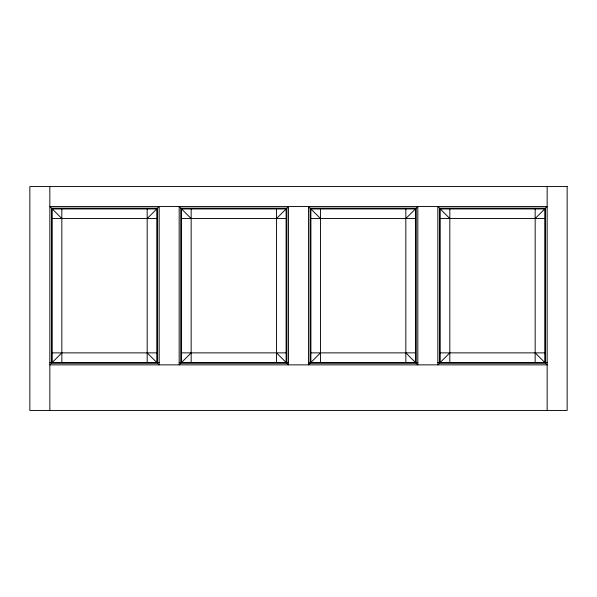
<?xml version="1.0" encoding="UTF-8"?>
<svg xmlns="http://www.w3.org/2000/svg" width="597" height="597" viewBox="0 0 597 597"><rect width="100%" height="100%" fill="white"/><g stroke="black" fill="none" stroke-linecap="round" stroke-linejoin="round"><path stroke-width="0.9" d="M147.183 218.547L156.78 208.95L52.237 208.95L52.237 362.461L61.834 352.872M157.578 208.152L159.175 206.555L159.175 364.864L157.578 363.267L157.578 208.152L51.439 208.152L49.842 206.555L547.158 206.555L545.561 208.152L545.561 363.267L547.158 364.864L49.842 364.864L51.439 363.267L51.439 208.152M276.515 218.547L286.105 208.95L181.563 208.95L181.563 362.461L191.159 352.872M286.903 208.152L288.508 206.555L288.508 364.864L286.903 363.267L286.903 208.152L180.764 208.152L179.167 206.555L179.167 364.864L180.764 363.267L180.764 208.152M405.841 218.547L415.437 208.95L310.895 208.95L310.895 362.461L320.485 352.872M416.236 208.152L417.833 206.555L417.833 364.864L416.236 363.267L416.236 208.152L310.097 208.152L308.492 206.555L308.492 364.864L310.097 363.267L310.097 208.152M535.166 218.547L544.762 208.95L440.22 208.95L440.22 362.461L449.817 352.872M439.422 363.267L437.825 364.864L437.825 206.555L439.422 208.152L439.422 363.267L545.561 363.267M439.422 208.152L545.561 208.152M52.237 218.547L156.78 218.547M181.563 218.547L286.105 218.547M310.895 218.547L415.437 218.547M440.22 218.547L544.762 218.547M52.237 352.872L156.78 352.872M181.563 352.872L286.105 352.872M310.895 352.872L415.437 352.872M440.22 352.872L544.762 352.872M49.842 362.461L159.175 362.461M179.167 362.461L288.508 362.461M308.492 362.461L417.833 362.461M437.825 362.461L547.158 362.461M51.439 363.267L157.578 363.267M180.764 363.267L286.903 363.267M310.097 363.267L416.236 363.267M440.22 208.95L449.817 218.547M535.166 352.872L544.762 362.461L544.762 208.95M310.895 208.95L320.485 218.547M405.841 352.872L415.437 362.461L415.437 208.95M181.563 208.95L191.159 218.547M276.515 352.872L286.105 362.461L286.105 208.95M52.237 208.95L61.834 218.547M147.183 352.872L156.78 362.461L156.78 208.95M547.158 186.562L547.158 410.438M535.166 208.95L535.166 362.461M449.817 208.95L449.817 362.461M405.841 208.95L405.841 362.461M320.485 208.95L320.485 362.461M276.515 208.95L276.515 362.461M191.159 208.95L191.159 362.461M147.183 208.95L147.183 362.461M61.834 208.95L61.834 362.461M49.842 186.562L49.842 410.438M567.15 186.562L29.85 186.562L29.85 410.438L567.15 410.438L567.15 186.562"/></g></svg>
